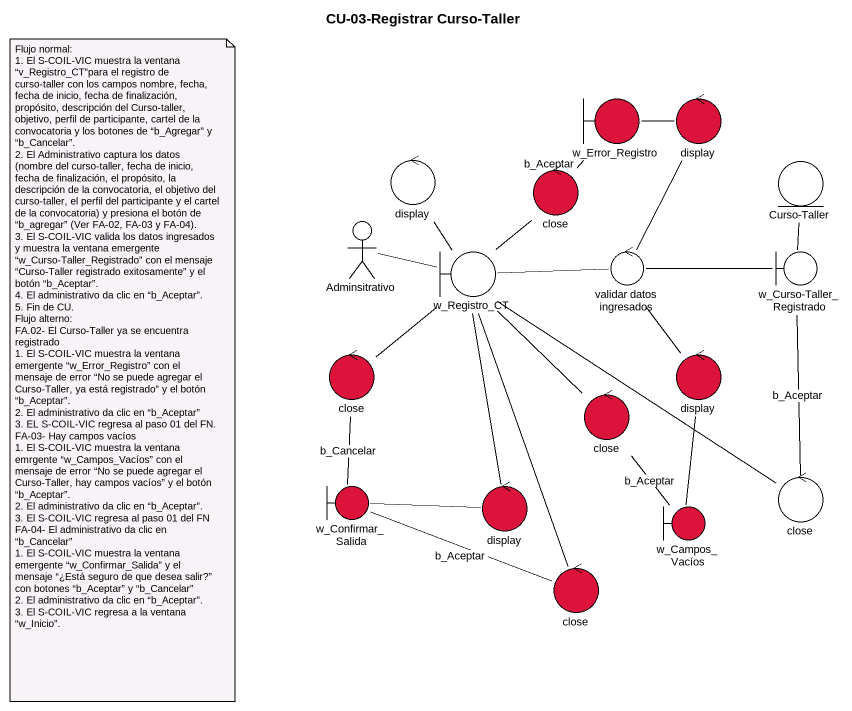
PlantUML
@startuml
title CU-03-Registrar Curso-Taller
boundary w_Error_Registro #DC143C
control display #DC143C
control "display" as display_2
control close #DC143C
entity "Curso-Taller" as Curso_Taller
actor Adminsitrativo
boundary w_Registro_CT
control "validar datos ingresados" as validar_datos_ingresados
boundary "w_Curso-Taller_Registrado" as w_Curso_Taller_Registrado
control "close" as close_2 #DC143C
control "display" as display_3 #DC143C
control "close" as close_3 #DC143C
control "close" as close_4
boundary w_Confirmar_Salida #DC143C
control "display" as display_4 #DC143C
boundary w_Campos_Vacíos #DC143C
control "close" as close_5 #DC143C
w_Error_Registro -right- display
w_Error_Registro -- close : b_Aceptar
display_2 -- w_Registro_CT
close -- w_Registro_CT
Curso_Taller -- w_Curso_Taller_Registrado
Adminsitrativo -right- w_Registro_CT
w_Registro_CT -right- validar_datos_ingresados
w_Registro_CT -- display_4
w_Registro_CT -- close_5
validar_datos_ingresados -up- display
validar_datos_ingresados -right- w_Curso_Taller_Registrado
validar_datos_ingresados -- display_3
w_Curso_Taller_Registrado -- close_4 : b_Aceptar
close_2 -up- w_Registro_CT
display_3 -- w_Campos_Vacíos
close_3 -up- w_Registro_CT
close_3 -- w_Campos_Vacíos : b_Aceptar
close_4 -up- w_Registro_CT
w_Confirmar_Salida -up- close_2 : b_Cancelar
w_Confirmar_Salida -right- close_5 : b_Aceptar
display_4 -left- w_Confirmar_Salida
note as N1
  Flujo normal:
  1. El S-COIL-VIC muestra la ventana “v_Registro_CT”para el registro de curso-taller con los campos nombre, fecha, fecha de inicio, fecha de finalización, propósito, descripción del Curso-taller, objetivo, perfil de participante, cartel de la convocatoria y los botones de “b_Agregar” y “b_Cancelar”.
  2. El Administrativo captura los datos (nombre del curso-taller, fecha de inicio, fecha de finalización, el propósito, la descripción de la convocatoria, el objetivo del curso-taller, el perfil del participante y el cartel de la convocatoria) y presiona el botón de “b_agregar” (Ver FA-02, FA-03 y FA-04).
  3. El S-COIL-VIC valida los datos ingresados y muestra la ventana emergente “w_Curso-Taller_Registrado” con el mensaje “Curso-Taller registrado exitosamente” y el botón “b_Aceptar”.
  4. El administrativo da clic en “b_Aceptar”.
  5. Fin de CU.
  Flujo alterno:
  FA.02- El Curso-Taller ya se encuentra registrado
  1. El S-COIL-VIC muestra la ventana emergente “w_Error_Registro” con el mensaje de error “No se puede agregar el Curso-Taller, ya está registrado” y el botón “b_Aceptar”.
  2. El administrativo da clic en “b_Aceptar”
  3. EL S-COIL-VIC regresa al paso 01 del FN.
  FA-03- Hay campos vacíos
  1. El S-COIL-VIC muestra la ventana emrgente “w_Campos_Vacíos” con el mensaje de error “No se puede agregar el Curso-Taller, hay campos vacíos” y el botón “b_Aceptar”.
  2. El administrativo da clic en “b_Aceptar”.
  3. El S-COIL-VIC regresa al paso 01 del FN
  FA-04- El administrativo da clic en “b_Cancelar”
  1. El S-COIL-VIC muestra la ventana emergente “w_Confirmar_Salida” y el mensaje “¿Está seguro de que desea salir?” con botones “b_Aceptar” y “b_Cancelar”
  2. El administrativo da clic en “b_Aceptar”.
  3. El S-COIL-VIC regresa a la ventana “w_Inicio”.
end note
@enduml
